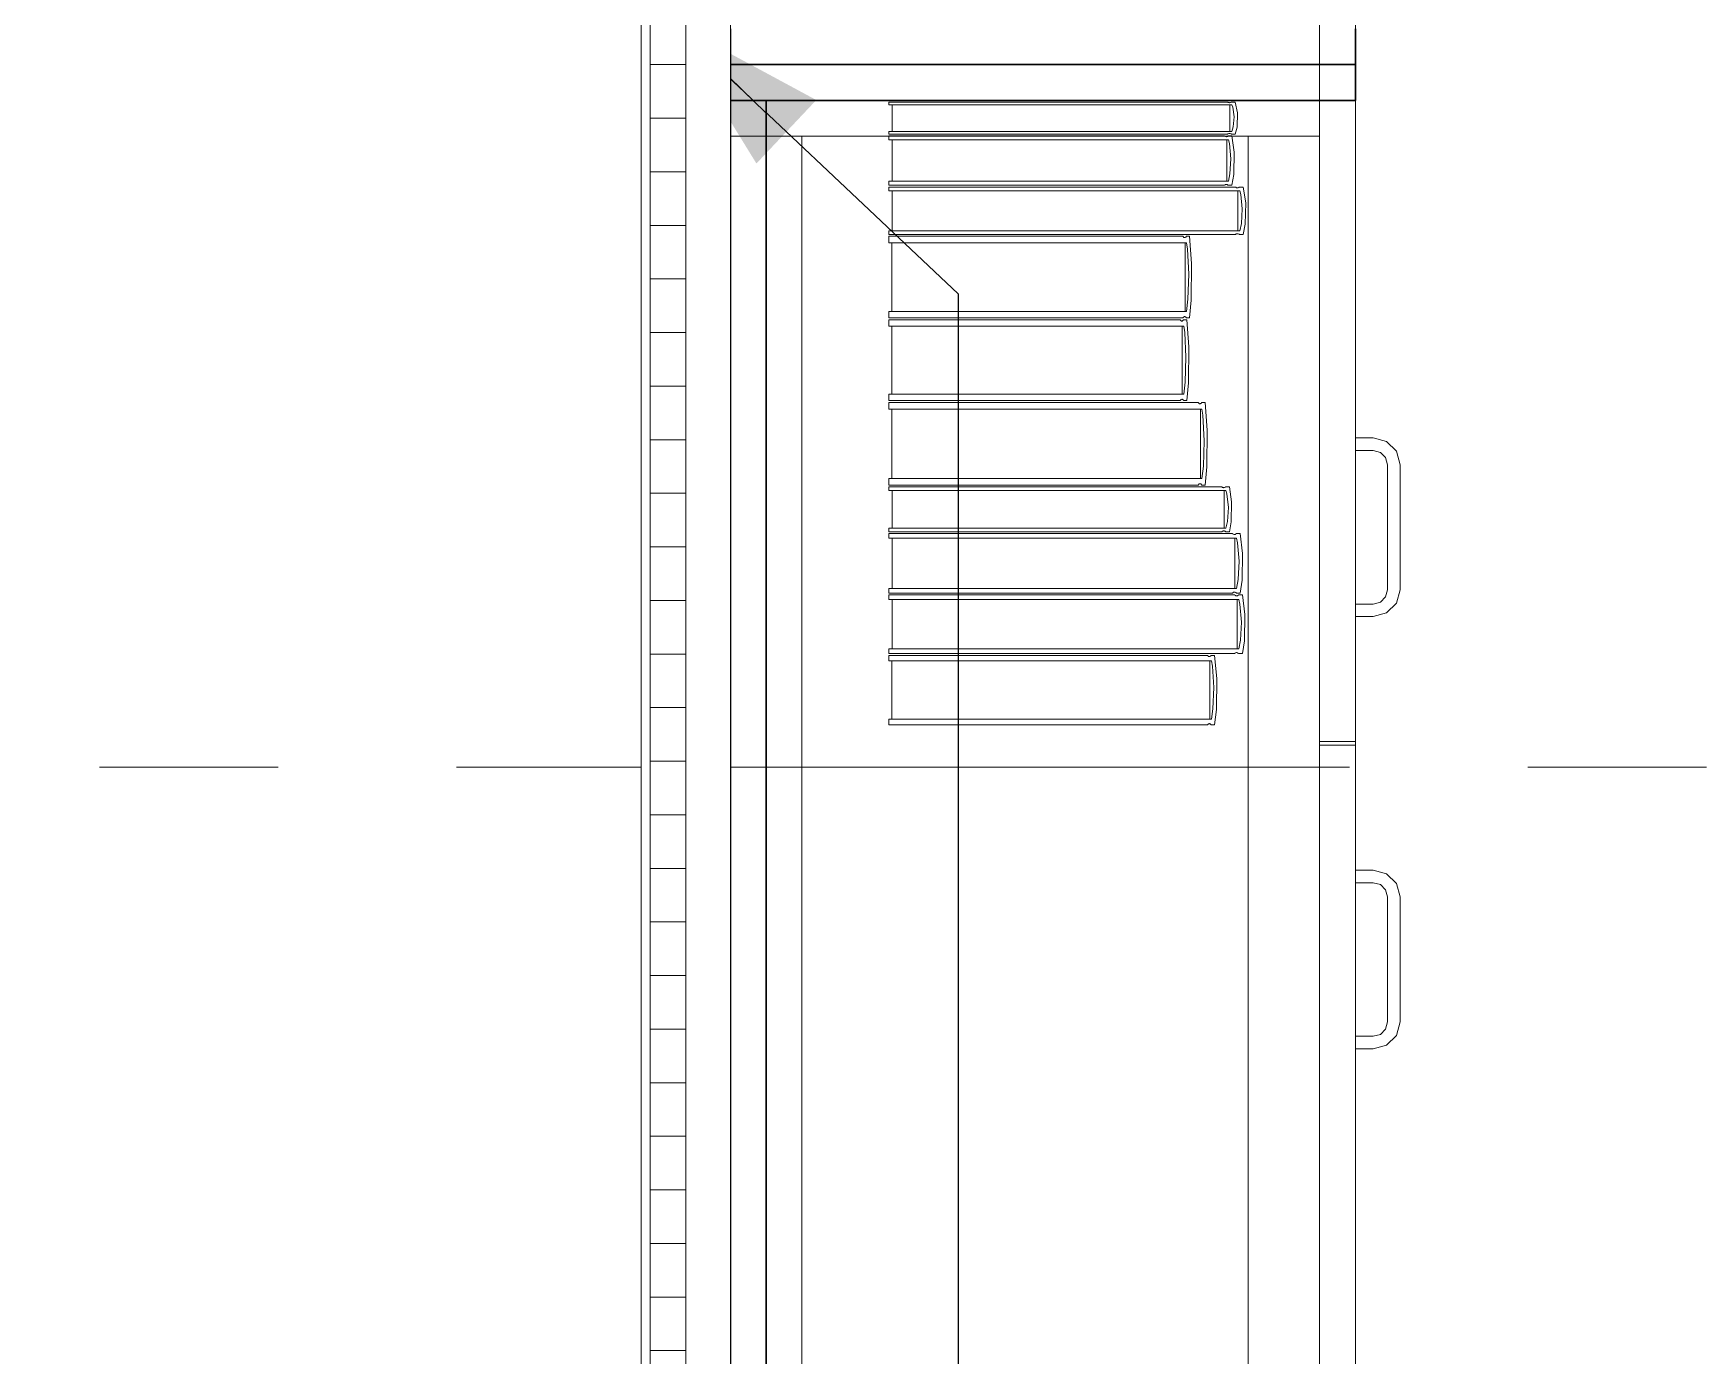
# Model space of a CAD drawing. Header units: inches. Extents: x -19 to 5698, y -728 to 92.
# Drawn here: x 304.33 to 305.264, y 34.077 to 34.818 of the extents above; entities that cross this region are included whole.
import ezdxf

# ---------------------------------------------------------------- set-up
doc = ezdxf.new("R2010")
doc.units = ezdxf.units.IN
doc.header["$MEASUREMENT"] = 0
doc.set_wipeout_variables(frame=1)
for name, pattern in [('HIDDEN', [0.375, 0.25, -0.125]), ('Punto & Raya', [0.65, 0.5, -0.075, 0, -0.075]), ('Wipeout_Contour', [1, 0, -1])]:
    doc.linetypes.add(name, pattern=pattern)
doc.layers.get('0').update_dxf_attribs({"color": 61})
doc.layers.add('00 conduct tomacorr', color=120, linetype='HIDDEN', lineweight=30)
for name, color, linetype in [('02 _ ARQ _ ZON _ Espacio.3D', 7, 'Continuous'), ('Acabado - Muros', 7, 'Continuous'), ('Interior - Mobiliario', 7, 'Continuous'), ('Marcador - Secciones', 7, 'Continuous'), ('Notas - Etiquetas', 7, 'Continuous')]:
    doc.layers.add(name, color=color, linetype=linetype)
doc.dimstyles.new('Estilo_Generado__8', dxfattribs={"dimtxt": 0.18, "dimasz": 0.0912, "dimexe": 0.18, "dimexo": 0.0625, "dimgap": 0, "dimtad": 0, "dimtih": 1, "dimtoh": 1, "dimdec": 4, "dimzin": 0, "dimdsep": 46, "dimcen": 0.09, "dimadec": 0, "dimazin": 0, "dimtfac": 1, "dimtdec": 4, "dimtmove": 0, "dimatfit": 3, "dimldrblk": 'ARROWHEAD_5', "dimfxl": 1, "dimtolj": 1, "dimtzin": 0, "dimarcsym": 0})

# ---------------------------------------------------------------- blocks, each defined once
blk = doc.blocks.new('ARROWHEAD_5')
at = {"linetype": 'Continuous', "lineweight": 0}
blk.add_hatch(color=0, dxfattribs=at).paths.add_polyline_path([(-1, 0.2679), (0, 0), (-1, -0.2679)])
at = {"color": 0, "linetype": 'Continuous', "lineweight": 0}
blk.add_line((0, 0), (-1, 0), dxfattribs=at)

msp = doc.modelspace()

# ---------------------------------------------------------------- linework, layer by layer
at = {"layer": '02 _ ARQ _ ZON _ Espacio.3D', "color": 254, "linetype": 'Continuous', "lineweight": 0, "flags": 128}
for points in [[(287.57004, 29.75), (293.57004, 29.75), (293.57003, 31.00019), (294.07003, 31.00013), (294.07003, 30.20003), (294.47003, 30.19992), (294.47003, 29.75), (300.57007, 29.75), (300.57003, 30.80016), (301.07003, 30.80011), (301.07003, 30.20002), (301.67003, 30.19986), (301.67003, 29.75), (304.67005, 29.74998), (304.67005, 39.7505), (301.07003, 39.7505), (301.07005, 39), (300.57005, 39), (300.57005, 39.4), (294.07005, 39.4), (294.06994, 39), (293.56994, 39), (293.56983, 39.7505), (288.77007, 39.7505)], [(315.07003, 39), (314.57003, 39), (314.57005, 39.4), (310.72286, 39.4), (310.72339, 39.7505), (308.46432, 39.74998), (308.47005, 39.4), (308.07004, 39.4), (308.07005, 39), (307.57005, 39), (307.57002, 39.7505), (306.29403, 39.75048), (306.29403, 39.39994), (306.06403, 39.4), (306.06403, 39.75048), (304.72004, 39.75001), (304.72004, 29.74998), (307.57002, 29.75), (307.57005, 30.6), (308.07005, 30.6), (308.07002, 29.75001), (314.56967, 29.75), (314.57005, 30.6), (315.07005, 30.6)]]:
    msp.add_lwpolyline(points, dxfattribs=at)
at = {"layer": 'Interior - Mobiliario', "color": 175, "linetype": 'Continuous', "lineweight": 13}
for p, q in [((304.74004, 34.78), (304.74004, 33.32)), ((305.05004, 34.78), (304.74004, 34.78)), ((305.05004, 33.32), (305.05004, 34.78)), ((305.00214, 34.77074), (305.00165, 34.76524)), ((305.00376, 34.76505), (305.004, 34.77304)), ((304.76004, 33.34), (304.76004, 34.76)), ((305.01004, 34.76), (304.76004, 34.76)), ((305.00076, 34.76256), (304.8087, 34.76256)), ((304.8087, 34.76256), (304.8087, 34.76113)), ((304.8087, 34.76113), (304.99844, 34.76113)), ((304.99664, 34.76013), (304.8087, 34.76013)), ((304.8087, 34.76013), (304.8087, 34.75792)), ((304.8087, 34.75792), (304.99893, 34.75792)), ((304.81062, 34.75792), (304.81062, 34.73468)), ((304.99674, 34.76002), (304.99664, 34.76013)), ((304.99699, 34.75986), (304.99674, 34.76002)), ((304.99725, 34.75974), (304.99699, 34.75986)), ((304.99753, 34.75968), (304.99725, 34.75974)), ((304.99781, 34.75967), (304.99753, 34.75968)), ((304.99809, 34.75972), (304.99781, 34.75967)), ((304.99797, 34.73468), (304.99797, 34.75792)), ((304.99836, 34.75982), (304.99809, 34.75972)), ((304.99861, 34.75998), (304.99836, 34.75982)), ((304.99844, 34.76113), (304.9986, 34.76123)), ((304.9986, 34.76123), (304.99885, 34.76133)), ((304.99876, 34.76013), (304.99861, 34.75998)), ((305.00085, 34.76013), (304.99876, 34.76013)), ((304.99885, 34.76133), (304.99912, 34.7614)), ((304.99893, 34.75792), (304.9995, 34.75582)), ((304.99912, 34.7614), (304.9994, 34.76143)), ((304.9994, 34.76143), (304.99969, 34.76143)), ((304.99969, 34.76143), (304.99997, 34.76139)), ((304.99997, 34.76139), (305.00023, 34.76131)), ((305.00023, 34.76131), (305.00048, 34.7612)), ((305.00048, 34.7612), (305.00059, 34.76113)), ((305.00059, 34.76113), (305.0027, 34.76113)), ((305.00165, 34.76524), (305.00076, 34.76256)), ((305.00214, 34.7509), (305.00085, 34.76013)), ((305.0027, 34.76113), (305.00376, 34.76505)), ((305.05004, 34.76), (305.01004, 34.76)), ((305.01004, 34.76), (305.01004, 33.34)), ((305.05004, 33.34), (305.05004, 34.76)), ((304.9995, 34.75582), (305.0003, 34.74734)), ((305.0019, 34.73853), (305.00214, 34.7509)), ((304.99981, 34.73882), (304.99893, 34.73468)), ((305.0003, 34.74734), (304.99981, 34.73882)), ((305.00085, 34.73246), (305.0019, 34.73853)), ((304.99893, 34.73468), (304.8087, 34.73468)), ((304.8087, 34.73468), (304.8087, 34.73246)), ((304.8087, 34.73246), (304.99664, 34.73246)), ((305.00291, 34.73146), (304.8087, 34.73146)), ((304.8087, 34.73146), (304.8087, 34.72934)), ((304.8087, 34.72934), (305.00529, 34.72934)), ((304.81068, 34.72934), (304.81068, 34.70702)), ((304.99664, 34.73246), (304.99679, 34.73261)), ((304.99679, 34.73261), (304.99704, 34.73277)), ((304.99704, 34.73277), (304.99731, 34.73287)), ((304.99731, 34.73287), (304.99759, 34.73293)), ((304.99759, 34.73293), (304.99787, 34.73292)), ((304.99787, 34.73292), (304.99815, 34.73286)), ((304.99815, 34.73286), (304.99842, 34.73274)), ((304.99842, 34.73274), (304.99866, 34.73257)), ((304.99866, 34.73257), (304.99876, 34.73246)), ((304.99876, 34.73246), (305.00085, 34.73246)), ((305.00302, 34.73136), (305.00291, 34.73146)), ((305.00327, 34.7312), (305.00302, 34.73136)), ((305.00355, 34.73109), (305.00327, 34.7312)), ((305.00383, 34.73102), (305.00355, 34.73109)), ((305.00413, 34.73102), (305.00383, 34.73102)), ((305.00442, 34.73107), (305.00413, 34.73102)), ((305.00429, 34.70702), (305.00429, 34.72934)), ((305.00469, 34.73117), (305.00442, 34.73107)), ((305.00495, 34.73132), (305.00469, 34.73117)), ((305.00511, 34.73146), (305.00495, 34.73132)), ((305.00727, 34.73146), (305.00511, 34.73146)), ((305.00529, 34.72934), (305.00587, 34.72732)), ((305.0086, 34.7226), (305.00727, 34.73146)), ((305.00587, 34.72732), (305.0067, 34.71918)), ((305.00836, 34.71072), (305.0086, 34.7226)), ((305.0062, 34.711), (305.00529, 34.70702)), ((305.0067, 34.71918), (305.0062, 34.711)), ((305.00727, 34.70489), (305.00836, 34.71072)), ((305.00529, 34.70702), (304.8087, 34.70702)), ((304.8087, 34.70702), (304.8087, 34.70489)), ((304.8087, 34.70489), (305.00291, 34.70489)), ((304.97349, 34.70389), (304.8087, 34.70389)), ((304.8087, 34.70389), (304.8087, 34.70023)), ((304.97358, 34.70371), (304.97349, 34.70389)), ((304.97379, 34.70344), (304.97358, 34.70371)), ((304.97403, 34.70324), (304.97379, 34.70344)), ((304.97427, 34.70314), (304.97403, 34.70324)), ((304.97452, 34.70313), (304.97427, 34.70314)), ((304.97476, 34.70321), (304.97452, 34.70313)), ((304.975, 34.70339), (304.97476, 34.70321)), ((304.97522, 34.70365), (304.975, 34.70339)), ((304.97536, 34.70389), (304.97522, 34.70365)), ((304.97719, 34.70389), (304.97536, 34.70389)), ((304.97832, 34.68864), (304.97719, 34.70389)), ((305.00291, 34.70489), (305.00308, 34.70503)), ((305.00308, 34.70503), (305.00333, 34.70519)), ((305.00333, 34.70519), (305.00361, 34.70529)), ((305.00361, 34.70529), (305.0039, 34.70534)), ((305.0039, 34.70534), (305.00419, 34.70533)), ((305.00419, 34.70533), (305.00448, 34.70527)), ((305.00448, 34.70527), (305.00475, 34.70516)), ((305.00475, 34.70516), (305.005, 34.705)), ((305.005, 34.705), (305.00511, 34.70489)), ((305.00511, 34.70489), (305.00727, 34.70489)), ((304.8087, 34.70023), (304.9755, 34.70023)), ((304.81038, 34.70023), (304.81038, 34.66182)), ((304.97466, 34.66182), (304.97466, 34.70023)), ((304.9755, 34.70023), (304.976, 34.69677)), ((304.976, 34.69677), (304.9767, 34.68275)), ((304.9767, 34.68275), (304.97628, 34.66867)), ((304.97811, 34.66819), (304.97832, 34.68864)), ((304.97628, 34.66867), (304.9755, 34.66182)), ((304.97719, 34.65816), (304.97811, 34.66819)), ((304.9755, 34.66182), (304.8087, 34.66182)), ((304.8087, 34.66182), (304.8087, 34.65816)), ((304.8087, 34.65816), (304.97349, 34.65816)), ((304.97195, 34.65716), (304.8087, 34.65716)), ((304.8087, 34.65716), (304.8087, 34.65354)), ((304.97205, 34.65699), (304.97195, 34.65716)), ((304.97226, 34.65671), (304.97205, 34.65699)), ((304.97249, 34.65652), (304.97226, 34.65671)), ((304.97273, 34.65642), (304.97249, 34.65652)), ((304.97297, 34.65641), (304.97273, 34.65642)), ((304.97322, 34.65649), (304.97297, 34.65641)), ((304.97345, 34.65666), (304.97322, 34.65649)), ((304.97367, 34.65692), (304.97345, 34.65666)), ((304.97349, 34.65816), (304.97363, 34.65841)), ((304.97363, 34.65841), (304.97384, 34.65867)), ((304.9738, 34.65716), (304.97367, 34.65692)), ((304.97562, 34.65716), (304.9738, 34.65716)), ((304.97384, 34.65867), (304.97408, 34.65885)), ((304.97408, 34.65885), (304.97432, 34.65893)), ((304.97432, 34.65893), (304.97457, 34.65892)), ((304.97457, 34.65892), (304.97482, 34.65881)), ((304.97482, 34.65881), (304.97505, 34.65862)), ((304.97505, 34.65862), (304.97526, 34.65834)), ((304.97526, 34.65834), (304.97536, 34.65816)), ((304.97536, 34.65816), (304.97719, 34.65816)), ((304.97674, 34.64206), (304.97562, 34.65716)), ((304.8087, 34.65354), (304.97395, 34.65354)), ((304.81037, 34.65354), (304.81037, 34.6155)), ((304.97311, 34.6155), (304.97311, 34.65354)), ((304.97395, 34.65354), (304.97444, 34.65011)), ((304.97444, 34.65011), (304.97514, 34.63622)), ((304.97514, 34.63622), (304.97472, 34.62228)), ((304.97653, 34.62181), (304.97674, 34.64206)), ((304.97472, 34.62228), (304.97395, 34.6155)), ((304.97562, 34.61188), (304.97653, 34.62181)), ((304.97395, 34.6155), (304.8087, 34.6155)), ((304.8087, 34.6155), (304.8087, 34.61188)), ((304.8087, 34.61188), (304.97195, 34.61188)), ((304.982, 34.61088), (304.8087, 34.61088)), ((304.8087, 34.61088), (304.8087, 34.60718)), ((304.97195, 34.61188), (304.97209, 34.61212)), ((304.97209, 34.61212), (304.97231, 34.61238)), ((304.97231, 34.61238), (304.97254, 34.61255)), ((304.97254, 34.61255), (304.97278, 34.61264)), ((304.97278, 34.61264), (304.97303, 34.61263)), ((304.97303, 34.61263), (304.97327, 34.61252)), ((304.97327, 34.61252), (304.9735, 34.61233)), ((304.9735, 34.61233), (304.97371, 34.61206)), ((304.97371, 34.61206), (304.9738, 34.61188)), ((304.9738, 34.61188), (304.97562, 34.61188)), ((304.9821, 34.6107), (304.982, 34.61088)), ((304.98232, 34.61042), (304.9821, 34.6107)), ((304.98257, 34.61022), (304.98232, 34.61042)), ((304.98282, 34.61012), (304.98257, 34.61022)), ((304.98308, 34.61011), (304.98282, 34.61012)), ((304.98334, 34.61019), (304.98308, 34.61011)), ((304.98359, 34.61037), (304.98334, 34.61019)), ((304.98382, 34.61063), (304.98359, 34.61037)), ((304.98396, 34.61088), (304.98382, 34.61063)), ((304.98589, 34.61088), (304.98396, 34.61088)), ((304.98708, 34.59544), (304.98589, 34.61088)), ((304.8087, 34.60718), (304.98412, 34.60718)), ((304.81047, 34.60718), (304.81047, 34.56828)), ((304.98323, 34.56828), (304.98323, 34.60718)), ((304.98412, 34.60718), (304.98464, 34.60366)), ((304.98464, 34.60366), (304.98538, 34.58947)), ((304.98538, 34.58947), (304.98493, 34.57521)), ((304.98686, 34.57473), (304.98708, 34.59544)), ((305.08004, 34.591), (305.07004, 34.591)), ((305.07004, 34.591), (305.07004, 34.584)), ((305.08754, 34.58899), (305.08004, 34.591)), ((305.09303, 34.5835), (305.08754, 34.58899)), ((305.07004, 34.584), (305.08004, 34.584)), ((305.08004, 34.584), (305.08404, 34.58293)), ((305.08404, 34.58293), (305.08697, 34.58)), ((305.08697, 34.58), (305.08804, 34.576)), ((305.09504, 34.576), (305.09303, 34.5835)), ((304.98493, 34.57521), (304.98412, 34.56828)), ((304.98589, 34.56457), (304.98686, 34.57473)), ((305.08804, 34.576), (305.08804, 34.506)), ((305.09504, 34.506), (305.09504, 34.576)), ((304.98412, 34.56828), (304.8087, 34.56828)), ((304.8087, 34.56828), (304.8087, 34.56457)), ((304.8087, 34.56457), (304.982, 34.56457)), ((304.99527, 34.56357), (304.8087, 34.56357)), ((304.8087, 34.56357), (304.8087, 34.56157)), ((304.8087, 34.56157), (304.99755, 34.56157)), ((304.8106, 34.56157), (304.8106, 34.54052)), ((304.982, 34.56457), (304.98215, 34.56482)), ((304.98215, 34.56482), (304.98238, 34.56509)), ((304.98238, 34.56509), (304.98262, 34.56526)), ((304.98262, 34.56526), (304.98288, 34.56535)), ((304.98288, 34.56535), (304.98314, 34.56534)), ((304.98314, 34.56534), (304.9834, 34.56523)), ((304.9834, 34.56523), (304.98364, 34.56503)), ((304.98364, 34.56503), (304.98387, 34.56475)), ((304.98387, 34.56475), (304.98396, 34.56457)), ((304.98396, 34.56457), (304.98589, 34.56457)), ((304.99537, 34.56347), (304.99527, 34.56357)), ((304.99561, 34.56332), (304.99537, 34.56347)), ((304.99588, 34.56322), (304.99561, 34.56332)), ((304.99615, 34.56316), (304.99588, 34.56322)), ((304.99643, 34.56315), (304.99615, 34.56316)), ((304.99671, 34.5632), (304.99643, 34.56315)), ((304.99659, 34.54052), (304.99659, 34.56157)), ((304.99698, 34.56329), (304.99671, 34.5632)), ((304.99722, 34.56344), (304.99698, 34.56329)), ((304.99738, 34.56357), (304.99722, 34.56344)), ((304.99945, 34.56357), (304.99738, 34.56357)), ((304.99755, 34.56157), (304.99811, 34.55967)), ((305.00074, 34.55522), (304.99945, 34.56357)), ((304.99811, 34.55967), (304.99891, 34.55198)), ((304.99891, 34.55198), (304.99842, 34.54427)), ((305.0005, 34.54401), (305.00074, 34.55522)), ((304.99842, 34.54427), (304.99755, 34.54052)), ((304.99945, 34.53851), (305.0005, 34.54401)), ((304.99755, 34.54052), (304.8087, 34.54052)), ((304.8087, 34.54052), (304.8087, 34.53851)), ((304.8087, 34.53851), (304.99527, 34.53851)), ((305.00118, 34.53751), (304.8087, 34.53751)), ((304.8087, 34.53751), (304.8087, 34.53484)), ((304.8087, 34.53484), (305.00353, 34.53484)), ((304.81066, 34.53484), (304.81066, 34.50679)), ((304.99527, 34.53851), (304.99542, 34.53865)), ((304.99542, 34.53865), (304.99567, 34.53879)), ((304.99567, 34.53879), (304.99594, 34.53889)), ((304.99594, 34.53889), (304.99621, 34.53893)), ((304.99621, 34.53893), (304.9965, 34.53893)), ((304.9965, 34.53893), (304.99677, 34.53887)), ((304.99677, 34.53887), (304.99703, 34.53876)), ((304.99703, 34.53876), (304.99728, 34.53861)), ((304.99728, 34.53861), (304.99738, 34.53851)), ((304.99738, 34.53851), (304.99945, 34.53851)), ((305.00129, 34.53738), (305.00118, 34.53751)), ((305.00154, 34.53718), (305.00129, 34.53738)), ((305.00181, 34.53704), (305.00154, 34.53718)), ((305.00209, 34.53696), (305.00181, 34.53704)), ((305.00238, 34.53695), (305.00209, 34.53696)), ((305.00267, 34.53702), (305.00238, 34.53695)), ((305.00255, 34.50679), (305.00255, 34.53484)), ((305.00294, 34.53714), (305.00267, 34.53702)), ((305.0032, 34.53733), (305.00294, 34.53714)), ((305.00336, 34.53751), (305.0032, 34.53733)), ((305.0055, 34.53751), (305.00336, 34.53751)), ((305.00353, 34.53484), (305.00411, 34.53231)), ((305.00682, 34.52638), (305.0055, 34.53751)), ((305.00411, 34.53231), (305.00493, 34.52207)), ((305.00657, 34.51144), (305.00682, 34.52638)), ((305.00493, 34.52207), (305.00443, 34.51179)), ((305.00353, 34.50679), (304.8087, 34.50679)), ((304.8087, 34.50679), (304.8087, 34.50412)), ((305.00159, 34.50449), (305.00187, 34.50461)), ((305.00187, 34.50461), (305.00216, 34.50468)), ((305.00216, 34.50468), (305.00245, 34.50467)), ((305.00245, 34.50467), (305.00273, 34.50459)), ((305.00273, 34.50459), (305.003, 34.50445)), ((305.00443, 34.51179), (305.00353, 34.50679)), ((305.0055, 34.50412), (305.00657, 34.51144)), ((305.08804, 34.506), (305.08697, 34.502)), ((305.09303, 34.4985), (305.09504, 34.506)), ((304.8087, 34.50412), (305.00118, 34.50412)), ((305.00246, 34.50312), (304.8087, 34.50312)), ((304.8087, 34.50312), (304.8087, 34.50049)), ((304.8087, 34.50049), (305.00483, 34.50049)), ((304.81068, 34.50049), (304.81068, 34.47288)), ((305.00118, 34.50412), (305.00134, 34.5043)), ((305.00134, 34.5043), (305.00159, 34.50449)), ((305.00257, 34.50299), (305.00246, 34.50312)), ((305.00282, 34.50279), (305.00257, 34.50299)), ((305.00309, 34.50265), (305.00282, 34.50279)), ((305.003, 34.50445), (305.00325, 34.50425)), ((305.00338, 34.50258), (305.00309, 34.50265)), ((305.00325, 34.50425), (305.00336, 34.50412)), ((305.00336, 34.50412), (305.0055, 34.50412)), ((305.00367, 34.50257), (305.00338, 34.50258)), ((305.00396, 34.50263), (305.00367, 34.50257)), ((305.00384, 34.47288), (305.00384, 34.50049)), ((305.00423, 34.50275), (305.00396, 34.50263)), ((305.00449, 34.50294), (305.00423, 34.50275)), ((305.00465, 34.50312), (305.00449, 34.50294)), ((305.00681, 34.50312), (305.00465, 34.50312)), ((305.00483, 34.50049), (305.00541, 34.498)), ((305.00541, 34.498), (305.00624, 34.48792)), ((305.00814, 34.49216), (305.00681, 34.50312)), ((305.07004, 34.498), (305.07004, 34.491)), ((305.08004, 34.498), (305.07004, 34.498)), ((305.08404, 34.49907), (305.08004, 34.498)), ((305.08697, 34.502), (305.08404, 34.49907)), ((305.08754, 34.49301), (305.09303, 34.4985)), ((305.00624, 34.48792), (305.00574, 34.4778)), ((305.00789, 34.47746), (305.00814, 34.49216)), ((305.07004, 34.491), (305.08004, 34.491)), ((305.08004, 34.491), (305.08754, 34.49301)), ((305.00574, 34.4778), (305.00483, 34.47288)), ((305.00681, 34.47025), (305.00789, 34.47746)), ((305.00483, 34.47288), (304.8087, 34.47288)), ((304.8087, 34.47288), (304.8087, 34.47025)), ((304.8087, 34.47025), (305.00246, 34.47025)), ((304.98722, 34.46925), (304.8087, 34.46925)), ((304.8087, 34.46925), (304.8087, 34.46614)), ((304.98732, 34.4691), (304.98722, 34.46925)), ((304.98755, 34.46886), (304.98732, 34.4691)), ((304.9878, 34.4687), (304.98755, 34.46886)), ((304.98807, 34.46861), (304.9878, 34.4687)), ((304.98834, 34.4686), (304.98807, 34.46861)), ((304.9886, 34.46867), (304.98834, 34.4686)), ((304.98886, 34.46882), (304.9886, 34.46867)), ((304.98909, 34.46904), (304.98886, 34.46882)), ((304.98924, 34.46925), (304.98909, 34.46904)), ((304.99123, 34.46925), (304.98924, 34.46925)), ((304.99245, 34.45629), (304.99123, 34.46925)), ((305.00246, 34.47025), (305.00262, 34.47042)), ((305.00262, 34.47042), (305.00288, 34.47061)), ((305.00288, 34.47061), (305.00315, 34.47074)), ((305.00315, 34.47074), (305.00344, 34.4708)), ((305.00344, 34.4708), (305.00373, 34.47079)), ((305.00373, 34.47079), (305.00402, 34.47071)), ((305.00402, 34.47071), (305.00429, 34.47058)), ((305.00429, 34.47058), (305.00454, 34.47038)), ((305.00454, 34.47038), (305.00465, 34.47025)), ((305.00465, 34.47025), (305.00681, 34.47025)), ((304.8087, 34.46614), (304.9894, 34.46614)), ((304.81052, 34.46614), (304.81052, 34.43349)), ((304.98849, 34.43349), (304.98849, 34.46614)), ((304.9894, 34.46614), (304.98994, 34.46319)), ((304.98994, 34.46319), (304.9907, 34.45127)), ((304.9907, 34.45127), (304.99024, 34.43931)), ((304.99223, 34.4389), (304.99245, 34.45629)), ((304.99024, 34.43931), (304.9894, 34.43349)), ((304.9894, 34.43349), (304.8087, 34.43349)), ((304.8087, 34.43349), (304.8087, 34.43038)), ((304.8087, 34.43038), (304.98722, 34.43038)), ((304.98722, 34.43038), (304.98737, 34.43058)), ((304.98737, 34.43058), (304.98761, 34.43081)), ((304.98761, 34.43081), (304.98786, 34.43095)), ((304.98786, 34.43095), (304.98813, 34.43103)), ((304.98813, 34.43103), (304.9884, 34.43102)), ((304.9884, 34.43102), (304.98866, 34.43093)), ((304.98866, 34.43093), (304.98891, 34.43076)), ((304.98891, 34.43076), (304.98914, 34.43053)), ((304.98914, 34.43053), (304.98924, 34.43038)), ((304.98924, 34.43038), (304.99123, 34.43038)), ((304.99123, 34.43038), (304.99223, 34.4389)), ((305.07004, 34.421), (305.05004, 34.421)), ((305.05004, 34.06), (305.05004, 34.419)), ((305.07004, 34.419), (305.05004, 34.419)), ((305.07004, 34.06), (305.07004, 34.419)), ((305.07004, 34.349), (305.08004, 34.349)), ((305.07004, 34.342), (305.07004, 34.349)), ((305.08004, 34.349), (305.08754, 34.34699)), ((305.08754, 34.34699), (305.09303, 34.3415)), ((305.08004, 34.342), (305.07004, 34.342)), ((305.08404, 34.34093), (305.08004, 34.342)), ((305.08697, 34.338), (305.08404, 34.34093)), ((305.08804, 34.334), (305.08697, 34.338)), ((305.09303, 34.3415), (305.09504, 34.334)), ((305.08804, 34.264), (305.08804, 34.334)), ((305.09504, 34.334), (305.09504, 34.264)), ((305.08697, 34.26), (305.08804, 34.264)), ((305.09504, 34.264), (305.09303, 34.2565)), ((305.07004, 34.256), (305.08004, 34.256)), ((305.07004, 34.249), (305.07004, 34.256)), ((305.08004, 34.256), (305.08404, 34.25707)), ((305.08404, 34.25707), (305.08697, 34.26)), ((305.09303, 34.2565), (305.08754, 34.25101)), ((305.08004, 34.249), (305.07004, 34.249)), ((305.08754, 34.25101), (305.08004, 34.249))]:
    msp.add_line(p, q, dxfattribs=at)

# ---------------------------------------------------------------- next in the draw order: wipeouts: each hides what was drawn before it
at = {"color": 254, "linetype": 'Wipeout_Contour', "lineweight": 0, "ltscale": 9759.281756}
msp.add_wipeout([(305.07004, 34.82), (304.72004, 34.82), (304.72004, 34.8), (305.07004, 34.8)], dxfattribs=at).dxf.layer = 'Interior - Mobiliario'
at = {"color": 254, "linetype": 'Wipeout_Contour', "lineweight": 0, "ltscale": 9758.579351}
msp.add_wipeout([(304.74004, 33.32), (304.74004, 34.78), (304.72004, 34.78), (304.72004, 33.32)], dxfattribs=at).dxf.layer = 'Interior - Mobiliario'

# ---------------------------------------------------------------- next in the draw order: linework, layer by layer
at = {"layer": 'Interior - Mobiliario', "color": 175, "linetype": 'Continuous', "lineweight": 13}
for p, q in [((304.72004, 36.3), (304.72004, 34.8)), ((305.07004, 34.8), (305.07004, 36.3)), ((304.72004, 34.8), (304.72004, 34.84)), ((305.05004, 34.84), (305.05004, 34.8)), ((304.72004, 34.8), (304.72004, 34.82)), ((305.07004, 34.82), (305.07004, 34.8)), ((305.07004, 34.8), (304.72004, 34.8)), ((305.05004, 34.8), (304.72004, 34.8)), ((304.72004, 34.8), (305.07004, 34.8)), ((304.72004, 34.78), (304.72004, 33.32)), ((304.74004, 34.78), (304.72004, 34.78)), ((304.74004, 33.32), (304.74004, 34.78)), ((304.72004, 34.76), (304.72004, 33.34)), ((304.76004, 34.76), (304.72004, 34.76))]:
    msp.add_line(p, q, dxfattribs=at)
at = {"layer": 'Interior - Mobiliario', "color": 175, "linetype": 'Continuous', "lineweight": 30}
for p, q in [((304.72004, 34.8), (304.72004, 34.82)), ((305.07004, 34.8), (305.07004, 34.82)), ((305.07004, 34.8), (304.72004, 34.8)), ((304.74004, 34.78), (304.72004, 34.78)), ((304.72004, 34.78), (304.72004, 33.32)), ((304.74004, 34.78), (304.74004, 33.32))]:
    msp.add_line(p, q, dxfattribs=at)
at = {"layer": 'Marcador - Secciones', "color": 251, "linetype": 'Punto & Raya', "lineweight": 13, "true_color": 0x636466}
msp.add_line((282.16669, 34.40671), (333.4403, 34.40671), dxfattribs=at)

# ---------------------------------------------------------------- next in the draw order: wipeouts: each hides what was drawn before it
at = {"color": 254, "linetype": 'Wipeout_Contour', "lineweight": 0, "ltscale": 9759.280615}
msp.add_wipeout([(305.07004, 34.78), (305.07004, 34.8), (304.72004, 34.8), (304.72004, 34.78)], dxfattribs=at).dxf.layer = 'Interior - Mobiliario'

# ---------------------------------------------------------------- next in the draw order: linework, layer by layer
at = {"layer": '00 conduct tomacorr'}
msp.add_arc((302.76253, 34.94169), 3.61149, 357.40643, 54.50828, dxfattribs=at)
at = {"layer": 'Interior - Mobiliario', "color": 175, "linetype": 'Continuous', "lineweight": 30}
for p, q in [((305.07004, 34.8), (304.72004, 34.8)), ((304.72004, 34.8), (304.72004, 34.78)), ((305.07004, 34.8), (305.07004, 34.78)), ((305.07004, 34.78), (304.72004, 34.78))]:
    msp.add_line(p, q, dxfattribs=at)
at = {"layer": 'Interior - Mobiliario', "color": 175, "linetype": 'Continuous', "lineweight": 13}
for p, q in [((304.72004, 34.8), (304.72004, 34.78)), ((305.07004, 34.8), (304.72004, 34.8)), ((304.72004, 34.8), (304.72004, 34.76)), ((305.05004, 34.8), (304.72004, 34.8)), ((304.72004, 33.3), (304.72004, 34.8)), ((304.72004, 34.8), (305.07004, 34.8)), ((305.05004, 34.76), (305.05004, 34.8)), ((305.07004, 34.78), (305.07004, 34.8)), ((305.07004, 34.8), (305.07004, 33.3)), ((304.72004, 34.78), (305.07004, 34.78)), ((304.72004, 34.78), (304.72004, 33.32)), ((305.07004, 34.78), (304.72004, 34.78)), ((304.74004, 34.78), (304.74004, 33.32)), ((305.07004, 34.78), (304.74004, 34.78)), ((304.74004, 34.78), (304.74004, 33.32)), ((305.05004, 34.78), (304.74004, 34.78)), ((304.74004, 34.78), (304.74004, 33.32)), ((305.05004, 34.78), (304.74004, 34.78)), ((304.99844, 34.779), (304.8087, 34.779)), ((304.8087, 34.779), (304.8087, 34.77757)), ((304.8087, 34.77757), (305.00076, 34.77757)), ((304.81064, 34.77757), (304.81064, 34.76256)), ((304.99855, 34.77893), (304.99844, 34.779)), ((304.99879, 34.77882), (304.99855, 34.77893)), ((304.99906, 34.77875), (304.99879, 34.77882)), ((304.99934, 34.77871), (304.99906, 34.77875)), ((304.99962, 34.7787), (304.99934, 34.77871)), ((304.99991, 34.77873), (304.99962, 34.7787)), ((304.99979, 34.76256), (304.99979, 34.77757)), ((305.00018, 34.7788), (304.99991, 34.77873)), ((305.00043, 34.7789), (305.00018, 34.7788)), ((305.00059, 34.779), (305.00043, 34.7789)), ((305.0027, 34.779), (305.00059, 34.779)), ((305.00076, 34.77757), (305.00133, 34.77622)), ((305.00133, 34.77622), (305.00214, 34.77074)), ((305.004, 34.77304), (305.0027, 34.779)), ((305.05004, 33.32), (305.05004, 34.78)), ((305.05004, 33.32), (305.05004, 34.78)), ((305.05004, 34.78), (305.05004, 34.421)), ((305.07004, 34.78), (305.05004, 34.78)), ((305.07004, 33.32), (305.07004, 34.78)), ((305.07004, 33.32), (305.07004, 34.78)), ((305.07004, 34.78), (305.07004, 34.421))]:
    msp.add_line(p, q, dxfattribs=at)

# ---------------------------------------------------------------- next in the draw order: leaders
at = {"layer": 'Notas - Etiquetas', "color": 144, "linetype": 'Continuous', "lineweight": 13, "annotation_type": 0, "has_hookline": 1, "hookline_direction": 1, "text_width": 1.94817, "horizontal_direction": (0, 1, 0)}
msp.add_leader([(304.68504, 34.825), (304.84752, 34.67168), (304.84752, 32.20162)], dimstyle='Estilo_Generado__8', dxfattribs=at)

# ---------------------------------------------------------------- next in the draw order: wipeouts: each hides what was drawn before it
at = {"color": 254, "linetype": 'Wipeout_Contour', "lineweight": 0, "ltscale": 14637.36283}
msp.add_wipeout([(304.72004, 35.72486), (304.67004, 35.72486), (304.67004, 33.59136), (304.70304, 33.59136), (304.70304, 33.57486), (304.72004, 33.57486)], dxfattribs=at).dxf.layer = 'Acabado - Muros'

# ---------------------------------------------------------------- next in the draw order: linework, layer by layer
at = {"layer": 'Acabado - Muros', "color": 251, "linetype": 'Continuous', "lineweight": 13, "flags": 128}
for points in [[(304.67004, 33.59136), (304.67004, 35.72486)], [(304.72004, 31.42486), (304.72004, 33.57486), (304.72004, 35.72486)]]:
    msp.add_lwpolyline(points, dxfattribs=at)

# ---------------------------------------------------------------- next in the draw order: wipeouts: each hides what was drawn before it
at = {"color": 254, "linetype": 'Wipeout_Contour', "lineweight": 0, "ltscale": 9758.434109}
msp.add_wipeout([(304.67504, 35.72486), (304.67504, 33.59136), (304.69504, 33.59136), (304.69504, 35.72486)], dxfattribs=at).dxf.layer = 'Acabado - Muros'

# ---------------------------------------------------------------- next in the draw order: hatches: boundary and pattern name
at = {"layer": 'Acabado - Muros', "linetype": 'Continuous', "lineweight": 0}
h = msp.add_hatch(dxfattribs=at)
h.set_pattern_fill('CONTRACHAPADO_0002', color=254, style=0, pattern_type=2)
h.set_pattern_definition([(0, (277.50006, 1e-08), (0, 0.030000001), [])])
h.paths.add_polyline_path([(304.67504, 35.72486), (304.67504, 33.59136), (304.69504, 33.59136), (304.69504, 35.72486)])

# ---------------------------------------------------------------- next in the draw order: linework, layer by layer
at = {"layer": 'Acabado - Muros', "color": 7, "linetype": 'Continuous', "lineweight": 13, "flags": 128}
msp.add_lwpolyline([(304.67504, 35.72486), (304.69504, 35.72486), (304.69504, 33.59136), (304.67504, 33.59136)], close=True, dxfattribs=at)

doc.saveas('drawing.dxf')
